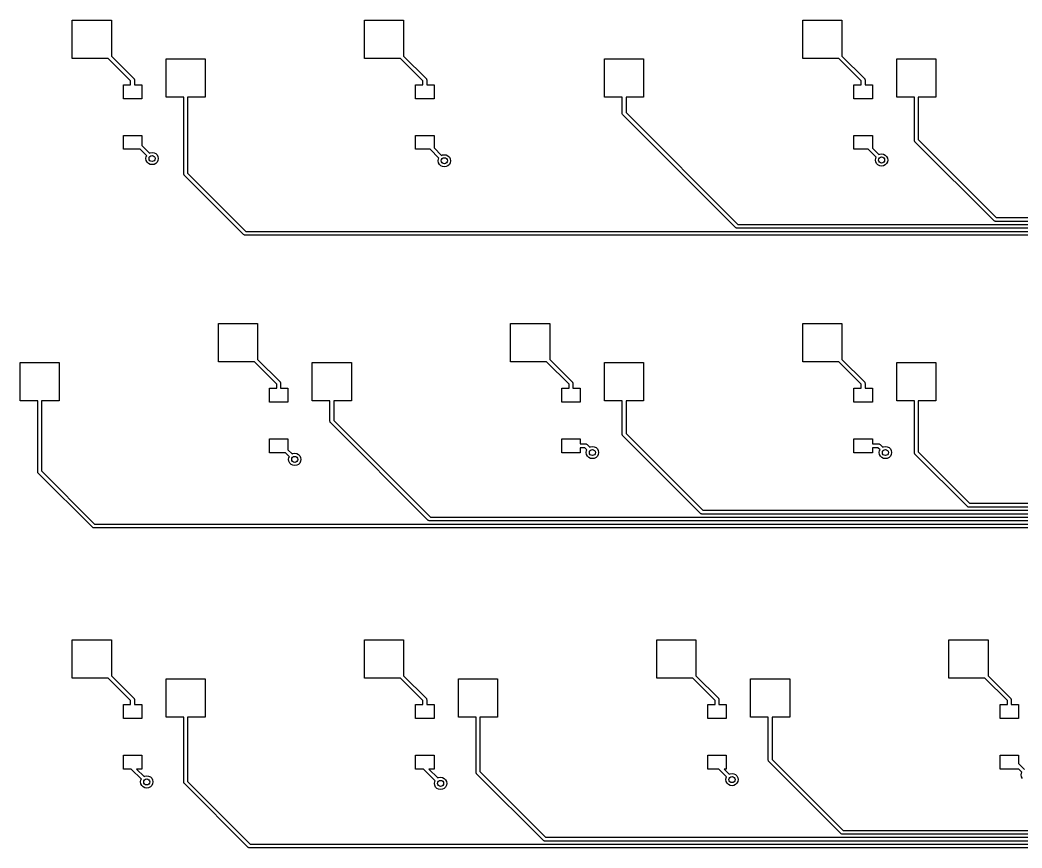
# Model space of a CAD drawing. Extents: x -27 to 355, y -108 to 35.
# Drawn here: x 163.1 to 228.4, y -47.7 to 6.3 of the extents above; entities that cross this region are included whole.
import ezdxf

# ---------------------------------------------------------------- set-up
doc = ezdxf.new("R2010")
doc.units = 0
doc.layers.add('BLACK', color=7, linetype='CONTINUOUS')

msp = doc.modelspace()

# ---------------------------------------------------------------- linework, layer by layer
at = {"layer": 'BLACK', "linetype": 'CONTINUOUS'}
for p, q in [((166.492, 3.83), (166.492, 6.33)), ((166.492, 6.33), (169.042, 6.33)), ((169.042, 6.33), (169.042, 3.98178)), ((185.542, 3.83), (185.542, 6.33)), ((185.542, 6.33), (188.092, 6.33)), ((188.092, 6.33), (188.092, 3.98178)), ((214.117, 3.83), (214.117, 6.33)), ((214.117, 6.33), (216.667, 6.33)), ((216.667, 6.33), (216.667, 3.98178)), ((169.042, 3.98178), (170.513, 2.51039)), ((188.092, 3.98178), (189.563, 2.51039)), ((216.667, 3.98178), (218.138, 2.51039)), ((168.84, 3.83), (166.492, 3.83)), ((170.3, 2.37022), (168.84, 3.83)), ((172.615, 1.29), (172.615, 3.79)), ((172.615, 3.79), (175.165, 3.79)), ((175.165, 3.79), (175.165, 1.29)), ((187.89, 3.83), (185.542, 3.83)), ((189.35, 2.37022), (187.89, 3.83)), ((201.19, 1.29), (201.19, 3.79)), ((201.19, 3.79), (203.74, 3.79)), ((203.74, 3.79), (203.74, 1.29)), ((216.465, 3.83), (214.117, 3.83)), ((217.925, 2.37022), (216.465, 3.83)), ((220.24, 1.29), (220.24, 3.79)), ((220.24, 3.79), (222.79, 3.79)), ((222.79, 3.79), (222.79, 1.29)), ((169.825, 1.2), (169.825, 2.1)), ((169.825, 2.1), (170.3, 2.1)), ((170.3, 2.1), (170.3, 2.37022)), ((170.513, 2.51039), (170.527, 2.49255)), ((170.527, 2.49255), (170.53, 2.48953)), ((170.53, 2.48953), (170.531, 2.48683)), ((170.531, 2.48683), (170.535, 2.48164)), ((170.535, 2.48164), (170.541, 2.45154)), ((170.541, 2.45154), (170.55, 2.422)), ((170.55, 2.422), (170.55, 2.1)), ((170.55, 2.1), (171.025, 2.1)), ((171.025, 2.1), (171.025, 1.2)), ((188.875, 1.2), (188.875, 2.1)), ((188.875, 2.1), (189.35, 2.1)), ((189.35, 2.1), (189.35, 2.37022)), ((189.563, 2.51039), (189.577, 2.49255)), ((189.577, 2.49255), (189.58, 2.48953)), ((189.58, 2.48953), (189.581, 2.48683)), ((189.581, 2.48683), (189.585, 2.48164)), ((189.585, 2.48164), (189.591, 2.45154)), ((189.591, 2.45154), (189.6, 2.422)), ((189.6, 2.422), (189.6, 2.1)), ((189.6, 2.1), (190.075, 2.1)), ((190.075, 2.1), (190.075, 1.2)), ((217.45, 1.2), (217.45, 2.1)), ((217.45, 2.1), (217.925, 2.1)), ((217.925, 2.1), (217.925, 2.37022)), ((218.138, 2.51039), (218.152, 2.49255)), ((218.152, 2.49255), (218.155, 2.48953)), ((218.155, 2.48953), (218.156, 2.48683)), ((218.156, 2.48683), (218.16, 2.48164)), ((218.16, 2.48164), (218.166, 2.45154)), ((218.166, 2.45154), (218.175, 2.422)), ((218.175, 2.422), (218.175, 2.1)), ((218.175, 2.1), (218.65, 2.1)), ((218.65, 2.1), (218.65, 1.2)), ((171.025, 1.2), (169.825, 1.2)), ((173.765, 1.29), (172.615, 1.29)), ((173.765, -3.71548), (173.765, 1.29)), ((175.165, 1.29), (174.015, 1.29)), ((174.015, 1.29), (174.015, -3.6637)), ((190.075, 1.2), (188.875, 1.2)), ((202.34, 1.29), (201.19, 1.29)), ((202.34, 0.23791), (202.34, 1.29)), ((203.74, 1.29), (202.59, 1.29)), ((202.59, 1.29), (202.59, 0.28969)), ((218.65, 1.2), (217.45, 1.2)), ((221.39, 1.29), (220.24, 1.29)), ((221.39, -1.515), (221.39, 1.29)), ((222.79, 1.29), (221.64, 1.29)), ((221.64, 1.29), (221.64, -1.46322)), ((202.349, 0.20836), (202.34, 0.23791)), ((202.355, 0.17827), (202.349, 0.20836)), ((202.359, 0.17308), (202.355, 0.17827)), ((202.36, 0.17038), (202.359, 0.17308)), ((202.363, 0.16736), (202.36, 0.17038)), ((202.377, 0.14952), (202.363, 0.16736)), ((209.74, -7.21435), (202.377, 0.14952)), ((202.59, 0.28969), (209.881, -7.00096)), ((169.825, -2.1), (169.825, -1.2)), ((169.825, -1.2), (171.025, -1.2)), ((171.025, -1.2), (171.025, -1.84822)), ((188.875, -2.1), (188.875, -1.2)), ((188.875, -1.2), (190.075, -1.2)), ((190.075, -1.2), (190.075, -1.99822)), ((217.45, -2.1), (217.45, -1.2)), ((217.45, -1.2), (218.65, -1.2)), ((218.65, -1.2), (218.65, -2.02322)), ((171.025, -1.84822), (171.523, -2.34659)), ((221.399, -1.54455), (221.39, -1.515)), ((221.405, -1.57464), (221.399, -1.54455)), ((221.409, -1.57983), (221.405, -1.57464)), ((221.41, -1.58253), (221.409, -1.57983)), ((221.413, -1.58555), (221.41, -1.58253)), ((221.427, -1.60339), (221.413, -1.58555)), ((226.588, -6.76483), (221.427, -1.60339)), ((221.64, -1.46322), (226.728, -6.55144)), ((170.923, -2.1), (169.825, -2.1)), ((171.347, -2.52337), (170.923, -2.1)), ((171.3, -2.7), (171.32, -2.57639)), ((171.32, -2.57639), (171.347, -2.52337)), ((171.523, -2.34659), (171.576, -2.31958)), ((171.576, -2.31958), (171.7, -2.3)), ((171.7, -2.3), (171.824, -2.31958)), ((171.824, -2.31958), (171.935, -2.37639)), ((171.935, -2.37639), (172.024, -2.46489)), ((172.024, -2.46489), (172.08, -2.57639)), ((172.08, -2.57639), (172.1, -2.7)), ((189.823, -2.1), (188.875, -2.1)), ((190.397, -2.67337), (189.823, -2.1)), ((190.075, -1.99822), (190.573, -2.49659)), ((190.573, -2.49659), (190.626, -2.46958)), ((190.626, -2.46958), (190.75, -2.45)), ((190.75, -2.45), (190.874, -2.46958)), ((190.874, -2.46958), (190.985, -2.52639)), ((190.985, -2.52639), (191.074, -2.61489)), ((218.373, -2.1), (217.45, -2.1)), ((218.897, -2.62337), (218.373, -2.1)), ((218.65, -2.02322), (219.073, -2.44659)), ((219.073, -2.44659), (219.126, -2.41958)), ((219.126, -2.41958), (219.25, -2.4)), ((219.25, -2.4), (219.374, -2.41958)), ((219.374, -2.41958), (219.485, -2.47639)), ((219.485, -2.47639), (219.574, -2.56489)), ((219.574, -2.56489), (219.63, -2.67639)), ((171.32, -2.82361), (171.3, -2.7)), ((171.376, -2.93511), (171.32, -2.82361)), ((171.465, -3.02361), (171.376, -2.93511)), ((171.576, -3.08042), (171.465, -3.02361)), ((171.7, -3.1), (171.576, -3.08042)), ((171.824, -3.08042), (171.7, -3.1)), ((171.935, -3.02361), (171.824, -3.08042)), ((172.024, -2.93511), (171.935, -3.02361)), ((172.08, -2.82361), (172.024, -2.93511)), ((172.1, -2.7), (172.08, -2.82361)), ((190.35, -2.85), (190.37, -2.72639)), ((190.37, -2.97361), (190.35, -2.85)), ((190.37, -2.72639), (190.397, -2.67337)), ((190.426, -3.08511), (190.37, -2.97361)), ((190.515, -3.17361), (190.426, -3.08511)), ((190.626, -3.23042), (190.515, -3.17361)), ((190.75, -3.25), (190.626, -3.23042)), ((190.874, -3.23042), (190.75, -3.25)), ((190.985, -3.17361), (190.874, -3.23042)), ((191.074, -3.08511), (190.985, -3.17361)), ((191.074, -2.61489), (191.13, -2.72639)), ((191.13, -2.97361), (191.074, -3.08511)), ((191.13, -2.72639), (191.15, -2.85)), ((191.15, -2.85), (191.13, -2.97361)), ((218.85, -2.8), (218.87, -2.67639)), ((218.87, -2.92361), (218.85, -2.8)), ((218.87, -2.67639), (218.897, -2.62337)), ((218.926, -3.03511), (218.87, -2.92361)), ((219.015, -3.12361), (218.926, -3.03511)), ((219.126, -3.18042), (219.015, -3.12361)), ((219.25, -3.2), (219.126, -3.18042)), ((219.374, -3.18042), (219.25, -3.2)), ((219.485, -3.12361), (219.374, -3.18042)), ((219.574, -3.03511), (219.485, -3.12361)), ((219.63, -2.92361), (219.574, -3.03511)), ((219.63, -2.67639), (219.65, -2.8)), ((219.65, -2.8), (219.63, -2.92361)), ((173.774, -3.74503), (173.765, -3.71548)), ((173.78, -3.77512), (173.774, -3.74503)), ((173.784, -3.78031), (173.78, -3.77512)), ((173.785, -3.78301), (173.784, -3.78031)), ((173.788, -3.78603), (173.785, -3.78301)), ((173.802, -3.80387), (173.788, -3.78603)), ((177.662, -7.66387), (173.802, -3.80387)), ((174.015, -3.6637), (177.802, -7.45048)), ((209.881, -7.00096), (341.073, -7.00096)), ((226.615, -6.77959), (226.588, -6.76483)), ((226.641, -6.79629), (226.615, -6.77959)), ((226.647, -6.79722), (226.641, -6.79629)), ((226.65, -6.79857), (226.647, -6.79722)), ((226.654, -6.79824), (226.65, -6.79857)), ((226.676, -6.80144), (226.654, -6.79824)), ((340.938, -6.80144), (226.676, -6.80144)), ((226.728, -6.55144), (340.887, -6.55144)), ((177.689, -7.67863), (177.662, -7.66387)), ((177.714, -7.69533), (177.689, -7.67863)), ((177.721, -7.69626), (177.714, -7.69533)), ((177.723, -7.69761), (177.721, -7.69626)), ((177.728, -7.69728), (177.723, -7.69761)), ((177.75, -7.70048), (177.728, -7.69728)), ((341.311, -7.70048), (177.75, -7.70048)), ((177.802, -7.45048), (341.259, -7.45048)), ((209.767, -7.22911), (209.74, -7.21435)), ((209.793, -7.24581), (209.767, -7.22911)), ((209.8, -7.24674), (209.793, -7.24581)), ((209.802, -7.24809), (209.8, -7.24674)), ((209.807, -7.24776), (209.802, -7.24809)), ((209.829, -7.25096), (209.807, -7.24776)), ((341.124, -7.25096), (209.829, -7.25096)), ((176.017, -15.955), (176.017, -13.455)), ((176.017, -13.455), (178.567, -13.455)), ((178.567, -13.455), (178.567, -15.8032)), ((195.067, -15.955), (195.067, -13.455)), ((195.067, -13.455), (197.617, -13.455)), ((197.617, -13.455), (197.617, -15.8032)), ((214.117, -15.955), (214.117, -13.455)), ((214.117, -13.455), (216.667, -13.455)), ((216.667, -13.455), (216.667, -15.8032)), ((163.09, -18.495), (163.09, -15.995)), ((163.09, -15.995), (165.64, -15.995)), ((165.64, -15.995), (165.64, -18.495)), ((178.365, -15.955), (176.017, -15.955)), ((179.825, -17.4148), (178.365, -15.955)), ((178.567, -15.8032), (180.038, -17.2746)), ((182.14, -18.495), (182.14, -15.995)), ((182.14, -15.995), (184.69, -15.995)), ((184.69, -15.995), (184.69, -18.495)), ((197.415, -15.955), (195.067, -15.955)), ((198.875, -17.4148), (197.415, -15.955)), ((197.617, -15.8032), (199.088, -17.2746)), ((201.19, -18.495), (201.19, -15.995)), ((201.19, -15.995), (203.74, -15.995)), ((203.74, -15.995), (203.74, -18.495)), ((216.465, -15.955), (214.117, -15.955)), ((217.925, -17.4148), (216.465, -15.955)), ((216.667, -15.8032), (218.138, -17.2746)), ((220.24, -18.495), (220.24, -15.995)), ((220.24, -15.995), (222.79, -15.995)), ((222.79, -15.995), (222.79, -18.495)), ((179.825, -17.685), (179.825, -17.4148)), ((180.038, -17.2746), (180.052, -17.2924)), ((180.052, -17.2924), (180.055, -17.2955)), ((180.055, -17.2955), (180.056, -17.2982)), ((180.056, -17.2982), (180.06, -17.3034)), ((180.06, -17.3034), (180.066, -17.3335)), ((180.066, -17.3335), (180.075, -17.363)), ((180.075, -17.363), (180.075, -17.685)), ((198.875, -17.685), (198.875, -17.4148)), ((199.088, -17.2746), (199.102, -17.2924)), ((199.102, -17.2924), (199.105, -17.2955)), ((199.105, -17.2955), (199.106, -17.2982)), ((199.106, -17.2982), (199.11, -17.3034)), ((199.11, -17.3034), (199.116, -17.3335)), ((199.116, -17.3335), (199.125, -17.363)), ((199.125, -17.363), (199.125, -17.685)), ((217.925, -17.685), (217.925, -17.4148)), ((218.138, -17.2746), (218.152, -17.2924)), ((218.152, -17.2924), (218.155, -17.2955)), ((218.155, -17.2955), (218.156, -17.2982)), ((218.156, -17.2982), (218.16, -17.3034)), ((218.16, -17.3034), (218.166, -17.3335)), ((218.166, -17.3335), (218.175, -17.363)), ((218.175, -17.363), (218.175, -17.685)), ((179.35, -18.585), (179.35, -17.685)), ((179.35, -17.685), (179.825, -17.685)), ((180.075, -17.685), (180.55, -17.685)), ((180.55, -17.685), (180.55, -18.585)), ((198.4, -18.585), (198.4, -17.685)), ((198.4, -17.685), (198.875, -17.685)), ((199.125, -17.685), (199.6, -17.685)), ((199.6, -17.685), (199.6, -18.585)), ((217.45, -18.585), (217.45, -17.685)), ((217.45, -17.685), (217.925, -17.685)), ((218.175, -17.685), (218.65, -17.685)), ((218.65, -17.685), (218.65, -18.585)), ((164.24, -18.495), (163.09, -18.495)), ((164.24, -23.1255), (164.24, -18.495)), ((165.64, -18.495), (164.49, -18.495)), ((164.49, -18.495), (164.49, -23.0737)), ((180.55, -18.585), (179.35, -18.585)), ((183.29, -18.495), (182.14, -18.495)), ((183.29, -19.8375), (183.29, -18.495)), ((184.69, -18.495), (183.54, -18.495)), ((183.54, -18.495), (183.54, -19.7857)), ((199.6, -18.585), (198.4, -18.585)), ((202.34, -18.495), (201.19, -18.495)), ((202.34, -20.6875), (202.34, -18.495)), ((203.74, -18.495), (202.59, -18.495)), ((202.59, -18.495), (202.59, -20.6357)), ((218.65, -18.585), (217.45, -18.585)), ((221.39, -18.495), (220.24, -18.495)), ((221.39, -21.8875), (221.39, -18.495)), ((222.79, -18.495), (221.64, -18.495)), ((221.64, -18.495), (221.64, -21.8357)), ((183.299, -19.867), (183.29, -19.8375)), ((183.305, -19.8971), (183.299, -19.867)), ((183.309, -19.9023), (183.305, -19.8971)), ((183.31, -19.905), (183.309, -19.9023)), ((183.313, -19.9081), (183.31, -19.905)), ((183.327, -19.9259), (183.313, -19.9081)), ((189.7, -26.2993), (183.327, -19.9259)), ((183.54, -19.7857), (189.84, -26.086)), ((202.349, -20.717), (202.34, -20.6875)), ((202.355, -20.7471), (202.349, -20.717)), ((202.359, -20.7523), (202.355, -20.7471)), ((202.36, -20.755), (202.359, -20.7523)), ((202.363, -20.7581), (202.36, -20.755)), ((202.377, -20.7759), (202.363, -20.7581)), ((207.451, -25.8498), (202.377, -20.7759)), ((202.59, -20.6357), (207.591, -25.6364)), ((179.35, -21.885), (179.35, -20.985)), ((179.35, -20.985), (180.55, -20.985)), ((180.55, -20.985), (180.55, -21.6957)), ((198.4, -21.885), (198.4, -20.985)), ((198.4, -20.985), (199.6, -20.985)), ((199.6, -20.985), (199.6, -21.31)), ((199.6, -21.31), (199.962, -21.31)), ((199.962, -21.31), (199.985, -21.3132)), ((199.985, -21.3132), (199.989, -21.3129)), ((199.989, -21.3129), (199.992, -21.3142)), ((199.992, -21.3142), (199.998, -21.3151)), ((199.998, -21.3151), (200.024, -21.3318)), ((200.024, -21.3318), (200.051, -21.3466)), ((200.051, -21.3466), (200.223, -21.5191)), ((200.223, -21.5191), (200.276, -21.4921)), ((200.276, -21.4921), (200.4, -21.4725)), ((200.4, -21.4725), (200.524, -21.4921)), ((200.524, -21.4921), (200.635, -21.5489)), ((200.635, -21.5489), (200.724, -21.6374)), ((217.45, -21.885), (217.45, -20.985)), ((217.45, -20.985), (218.65, -20.985)), ((218.65, -20.985), (218.65, -21.31)), ((218.65, -21.31), (219.062, -21.31)), ((219.062, -21.31), (219.085, -21.3132)), ((219.085, -21.3132), (219.089, -21.3129)), ((219.089, -21.3129), (219.092, -21.3142)), ((219.092, -21.3142), (219.098, -21.3151)), ((219.098, -21.3151), (219.124, -21.3318)), ((219.124, -21.3318), (219.151, -21.3466)), ((219.151, -21.3466), (219.323, -21.5191)), ((219.323, -21.5191), (219.376, -21.4921)), ((219.376, -21.4921), (219.5, -21.4725)), ((219.5, -21.4725), (219.624, -21.4921)), ((219.624, -21.4921), (219.735, -21.5489)), ((219.735, -21.5489), (219.824, -21.6374)), ((180.386, -21.885), (179.35, -21.885)), ((180.647, -22.1459), (180.386, -21.885)), ((180.55, -21.6957), (180.823, -21.9691)), ((180.6, -22.3225), (180.62, -22.1989)), ((180.62, -22.1989), (180.647, -22.1459)), ((180.823, -21.9691), (180.876, -21.9421)), ((180.876, -21.9421), (181, -21.9225)), ((181, -21.9225), (181.124, -21.9421)), ((181.124, -21.9421), (181.235, -21.9989)), ((181.235, -21.9989), (181.324, -22.0874)), ((181.324, -22.0874), (181.38, -22.1989)), ((181.38, -22.1989), (181.4, -22.3225)), ((199.6, -21.885), (198.4, -21.885)), ((199.911, -21.56), (199.6, -21.56)), ((199.6, -21.56), (199.6, -21.885)), ((200.047, -21.6959), (199.911, -21.56)), ((200, -21.8725), (200.02, -21.7489)), ((200.02, -21.9961), (200, -21.8725)), ((200.02, -21.7489), (200.047, -21.6959)), ((200.076, -22.1076), (200.02, -21.9961)), ((200.165, -22.1961), (200.076, -22.1076)), ((200.276, -22.2529), (200.165, -22.1961)), ((200.635, -22.1961), (200.524, -22.2529)), ((200.724, -22.1076), (200.635, -22.1961)), ((200.724, -21.6374), (200.78, -21.7489)), ((200.78, -21.9961), (200.724, -22.1076)), ((200.78, -21.7489), (200.8, -21.8725)), ((200.8, -21.8725), (200.78, -21.9961)), ((218.65, -21.885), (217.45, -21.885)), ((219.011, -21.56), (218.65, -21.56)), ((218.65, -21.56), (218.65, -21.885)), ((219.147, -21.6959), (219.011, -21.56)), ((219.1, -21.8725), (219.12, -21.7489)), ((219.12, -21.9961), (219.1, -21.8725)), ((219.12, -21.7489), (219.147, -21.6959)), ((219.176, -22.1076), (219.12, -21.9961)), ((219.265, -22.1961), (219.176, -22.1076)), ((219.376, -22.2529), (219.265, -22.1961)), ((219.735, -22.1961), (219.624, -22.2529)), ((219.824, -22.1076), (219.735, -22.1961)), ((219.824, -21.6374), (219.88, -21.7489)), ((219.88, -21.9961), (219.824, -22.1076)), ((219.88, -21.7489), (219.9, -21.8725)), ((219.9, -21.8725), (219.88, -21.9961)), ((221.399, -21.917), (221.39, -21.8875)), ((221.405, -21.9471), (221.399, -21.917)), ((221.409, -21.9523), (221.405, -21.9471)), ((221.41, -21.955), (221.409, -21.9523)), ((221.413, -21.9581), (221.41, -21.955)), ((221.427, -21.9759), (221.413, -21.9581)), ((224.851, -25.4003), (221.427, -21.9759)), ((221.64, -21.8357), (224.991, -25.1869)), ((180.62, -22.4461), (180.6, -22.3225)), ((180.676, -22.5576), (180.62, -22.4461)), ((180.765, -22.6461), (180.676, -22.5576)), ((180.876, -22.7029), (180.765, -22.6461)), ((181, -22.7225), (180.876, -22.7029)), ((181.124, -22.7029), (181, -22.7225)), ((181.235, -22.6461), (181.124, -22.7029)), ((181.324, -22.5576), (181.235, -22.6461)), ((181.38, -22.4461), (181.324, -22.5576)), ((181.4, -22.3225), (181.38, -22.4461)), ((200.4, -22.2725), (200.276, -22.2529)), ((200.524, -22.2529), (200.4, -22.2725)), ((219.5, -22.2725), (219.376, -22.2529)), ((219.624, -22.2529), (219.5, -22.2725)), ((164.249, -23.155), (164.24, -23.1255)), ((164.255, -23.1851), (164.249, -23.155)), ((164.259, -23.1903), (164.255, -23.1851)), ((164.26, -23.193), (164.259, -23.1903)), ((164.263, -23.196), (164.26, -23.193)), ((164.277, -23.2139), (164.263, -23.196)), ((167.812, -26.7489), (164.277, -23.2139)), ((164.49, -23.0737), (167.952, -26.5355)), ((224.878, -25.4151), (224.851, -25.4003)), ((224.904, -25.4318), (224.878, -25.4151)), ((224.91, -25.4327), (224.904, -25.4318)), ((224.913, -25.4341), (224.91, -25.4327)), ((224.917, -25.4337), (224.913, -25.4341)), ((224.939, -25.4369), (224.917, -25.4337)), ((242.153, -25.4369), (224.939, -25.4369)), ((224.991, -25.1869), (242.102, -25.1869)), ((189.84, -26.086), (242.474, -26.086)), ((207.478, -25.8646), (207.451, -25.8498)), ((207.503, -25.8813), (207.478, -25.8646)), ((207.51, -25.8822), (207.503, -25.8813)), ((207.512, -25.8836), (207.51, -25.8822)), ((207.517, -25.8832), (207.512, -25.8836)), ((207.539, -25.8864), (207.517, -25.8832)), ((242.34, -25.8864), (207.539, -25.8864)), ((207.591, -25.6364), (242.288, -25.6364)), ((167.839, -26.7636), (167.812, -26.7489)), ((167.864, -26.7803), (167.839, -26.7636)), ((167.952, -26.5355), (242.66, -26.5355)), ((189.727, -26.3141), (189.7, -26.2993)), ((189.753, -26.3308), (189.727, -26.3141)), ((189.759, -26.3317), (189.753, -26.3308)), ((189.762, -26.3331), (189.759, -26.3317)), ((189.766, -26.3328), (189.762, -26.3331)), ((189.788, -26.336), (189.766, -26.3328)), ((242.526, -26.336), (189.788, -26.336)), ((167.871, -26.7813), (167.864, -26.7803)), ((167.873, -26.7826), (167.871, -26.7813)), ((167.878, -26.7823), (167.873, -26.7826)), ((167.9, -26.7855), (167.878, -26.7823)), ((242.712, -26.7855), (167.9, -26.7855)), ((166.492, -36.5833), (166.492, -34.0833)), ((166.492, -34.0833), (169.042, -34.0833)), ((169.042, -34.0833), (169.042, -36.4315)), ((185.542, -36.5833), (185.542, -34.0833)), ((185.542, -34.0833), (188.092, -34.0833)), ((188.092, -34.0833), (188.092, -36.4315)), ((204.592, -36.5833), (204.592, -34.0833)), ((204.592, -34.0833), (207.142, -34.0833)), ((207.142, -34.0833), (207.142, -36.4315)), ((223.642, -36.5833), (223.642, -34.0833)), ((223.642, -34.0833), (226.192, -34.0833)), ((226.192, -34.0833), (226.192, -36.4315)), ((169.042, -36.4315), (170.513, -37.9029)), ((188.092, -36.4315), (189.563, -37.9029)), ((207.142, -36.4315), (208.613, -37.9029)), ((226.192, -36.4315), (227.663, -37.9029)), ((168.84, -36.5833), (166.492, -36.5833)), ((170.3, -38.0431), (168.84, -36.5833)), ((172.615, -39.1233), (172.615, -36.6233)), ((172.615, -36.6233), (175.165, -36.6233)), ((175.165, -36.6233), (175.165, -39.1233)), ((187.89, -36.5833), (185.542, -36.5833)), ((189.35, -38.0431), (187.89, -36.5833)), ((191.665, -39.1233), (191.665, -36.6233)), ((191.665, -36.6233), (194.215, -36.6233)), ((194.215, -36.6233), (194.215, -39.1233)), ((206.94, -36.5833), (204.592, -36.5833)), ((208.4, -38.0431), (206.94, -36.5833)), ((210.715, -39.1233), (210.715, -36.6233)), ((210.715, -36.6233), (213.265, -36.6233)), ((213.265, -36.6233), (213.265, -39.1233)), ((225.99, -36.5833), (223.642, -36.5833)), ((227.45, -38.0431), (225.99, -36.5833)), ((169.825, -39.2133), (169.825, -38.3133)), ((169.825, -38.3133), (170.3, -38.3133)), ((170.3, -38.3133), (170.3, -38.0431)), ((170.513, -37.9029), (170.527, -37.9207)), ((170.527, -37.9207), (170.53, -37.9238)), ((170.53, -37.9238), (170.531, -37.9265)), ((170.531, -37.9265), (170.535, -37.9317)), ((170.535, -37.9317), (170.541, -37.9618)), ((170.541, -37.9618), (170.55, -37.9913)), ((170.55, -37.9913), (170.55, -38.3133)), ((170.55, -38.3133), (171.025, -38.3133)), ((171.025, -38.3133), (171.025, -39.2133)), ((188.875, -39.2133), (188.875, -38.3133)), ((188.875, -38.3133), (189.35, -38.3133)), ((189.35, -38.3133), (189.35, -38.0431)), ((189.563, -37.9029), (189.577, -37.9207)), ((189.577, -37.9207), (189.58, -37.9238)), ((189.58, -37.9238), (189.581, -37.9265)), ((189.581, -37.9265), (189.585, -37.9317)), ((189.585, -37.9317), (189.591, -37.9618)), ((189.591, -37.9618), (189.6, -37.9913)), ((189.6, -37.9913), (189.6, -38.3133)), ((189.6, -38.3133), (190.075, -38.3133)), ((190.075, -38.3133), (190.075, -39.2133)), ((207.925, -39.2133), (207.925, -38.3133)), ((207.925, -38.3133), (208.4, -38.3133)), ((208.4, -38.3133), (208.4, -38.0431)), ((208.613, -37.9029), (208.627, -37.9207)), ((208.627, -37.9207), (208.63, -37.9238)), ((208.63, -37.9238), (208.631, -37.9265)), ((208.631, -37.9265), (208.635, -37.9317)), ((208.635, -37.9317), (208.641, -37.9618)), ((208.641, -37.9618), (208.65, -37.9913)), ((208.65, -37.9913), (208.65, -38.3133)), ((208.65, -38.3133), (209.125, -38.3133)), ((209.125, -38.3133), (209.125, -39.2133)), ((226.975, -39.2133), (226.975, -38.3133)), ((226.975, -38.3133), (227.45, -38.3133)), ((227.45, -38.3133), (227.45, -38.0431)), ((227.663, -37.9029), (227.677, -37.9207)), ((227.677, -37.9207), (227.68, -37.9238)), ((227.68, -37.9238), (227.681, -37.9265)), ((227.681, -37.9265), (227.685, -37.9317)), ((227.685, -37.9317), (227.691, -37.9618)), ((227.691, -37.9618), (227.7, -37.9913)), ((227.7, -37.9913), (227.7, -38.3133)), ((227.7, -38.3133), (228.175, -38.3133)), ((228.175, -38.3133), (228.175, -39.2133)), ((173.765, -39.1233), (172.615, -39.1233)), ((173.765, -43.3788), (173.765, -39.1233)), ((175.165, -39.1233), (174.015, -39.1233)), ((174.015, -39.1233), (174.015, -43.327)), ((192.815, -39.1233), (191.665, -39.1233)), ((192.815, -42.7293), (192.815, -39.1233)), ((194.215, -39.1233), (193.065, -39.1233)), ((193.065, -39.1233), (193.065, -42.6775)), ((211.865, -39.1233), (210.715, -39.1233)), ((211.865, -41.9408), (211.865, -39.1233)), ((213.265, -39.1233), (212.115, -39.1233)), ((212.115, -39.1233), (212.115, -41.889)), ((171.025, -39.2133), (169.825, -39.2133)), ((190.075, -39.2133), (188.875, -39.2133)), ((209.125, -39.2133), (207.925, -39.2133)), ((228.175, -39.2133), (226.975, -39.2133)), ((169.825, -42.5133), (169.825, -41.6133)), ((169.825, -41.6133), (171.025, -41.6133)), ((171.025, -41.6133), (171.025, -42.5133)), ((188.875, -42.5133), (188.875, -41.6133)), ((188.875, -41.6133), (190.075, -41.6133)), ((190.075, -41.6133), (190.075, -42.5133)), ((207.925, -42.5133), (207.925, -41.6133)), ((207.925, -41.6133), (209.125, -41.6133)), ((209.125, -41.6133), (209.125, -42.5133)), ((226.975, -42.5133), (226.975, -41.6133)), ((226.975, -41.6133), (228.175, -41.6133)), ((228.175, -41.6133), (228.175, -42.149)), ((211.874, -41.9703), (211.865, -41.9408)), ((211.88, -42.0004), (211.874, -41.9703)), ((211.884, -42.0056), (211.88, -42.0004)), ((211.885, -42.0083), (211.884, -42.0056)), ((211.888, -42.0114), (211.885, -42.0083)), ((211.902, -42.0292), (211.888, -42.0114)), ((216.598, -46.7257), (211.902, -42.0292)), ((212.115, -41.889), (216.738, -46.5123)), ((228.175, -42.149), (228.573, -42.5474)), ((170.336, -42.5133), (169.825, -42.5133)), ((170.337, -42.5142), (170.336, -42.5133)), ((170.997, -43.1742), (170.337, -42.5142)), ((171.025, -42.5133), (170.689, -42.5133)), ((170.689, -42.5133), (171.173, -42.9974)), ((171.173, -42.9974), (171.226, -42.9704)), ((171.226, -42.9704), (171.35, -42.9508)), ((171.35, -42.9508), (171.474, -42.9704)), ((171.474, -42.9704), (171.585, -43.0272)), ((171.585, -43.0272), (171.674, -43.1157)), ((189.386, -42.5133), (188.875, -42.5133)), ((189.387, -42.5142), (189.386, -42.5133)), ((190.147, -43.2742), (189.387, -42.5142)), ((190.075, -42.5133), (189.739, -42.5133)), ((189.739, -42.5133), (190.323, -43.0974)), ((190.323, -43.0974), (190.376, -43.0704)), ((190.376, -43.0704), (190.5, -43.0508)), ((190.5, -43.0508), (190.624, -43.0704)), ((190.624, -43.0704), (190.735, -43.1272)), ((192.824, -42.7588), (192.815, -42.7293)), ((192.83, -42.7889), (192.824, -42.7588)), ((192.834, -42.7941), (192.83, -42.7889)), ((192.835, -42.7968), (192.834, -42.7941)), ((192.838, -42.7998), (192.835, -42.7968)), ((192.852, -42.8176), (192.838, -42.7998)), ((197.209, -47.1752), (192.852, -42.8176)), ((193.065, -42.6775), (197.349, -46.9619)), ((208.636, -42.5133), (207.925, -42.5133)), ((209.147, -43.0242), (208.636, -42.5133)), ((209.125, -42.5133), (208.989, -42.5133)), ((208.989, -42.5133), (209.323, -42.8474)), ((209.1, -43.2008), (209.12, -43.0772)), ((209.12, -43.0772), (209.147, -43.0242)), ((209.323, -42.8474), (209.376, -42.8204)), ((209.376, -42.8204), (209.5, -42.8008)), ((209.5, -42.8008), (209.624, -42.8204)), ((209.624, -42.8204), (209.735, -42.8772)), ((209.735, -42.8772), (209.824, -42.9657)), ((209.824, -42.9657), (209.88, -43.0772)), ((209.88, -43.0772), (209.9, -43.2008)), ((228.175, -42.5133), (226.975, -42.5133)), ((228.397, -42.7242), (228.175, -42.5026)), ((228.175, -42.5026), (228.175, -42.5133)), ((228.35, -42.9008), (228.37, -42.7772)), ((228.37, -43.0244), (228.35, -42.9008)), ((228.37, -42.7772), (228.397, -42.7242)), ((228.426, -43.1359), (228.37, -43.0244)), ((170.95, -43.3508), (170.97, -43.2272)), ((170.97, -43.4744), (170.95, -43.3508)), ((170.97, -43.2272), (170.997, -43.1742)), ((171.026, -43.5859), (170.97, -43.4744)), ((171.115, -43.6744), (171.026, -43.5859)), ((171.226, -43.7312), (171.115, -43.6744)), ((171.35, -43.7508), (171.226, -43.7312)), ((171.474, -43.7312), (171.35, -43.7508)), ((171.585, -43.6744), (171.474, -43.7312)), ((171.674, -43.5859), (171.585, -43.6744)), ((171.674, -43.1157), (171.73, -43.2272)), ((171.73, -43.4744), (171.674, -43.5859)), ((171.73, -43.2272), (171.75, -43.3508)), ((171.75, -43.3508), (171.73, -43.4744)), ((173.774, -43.4083), (173.765, -43.3788)), ((173.78, -43.4384), (173.774, -43.4083)), ((173.784, -43.4436), (173.78, -43.4384)), ((173.785, -43.4463), (173.784, -43.4436)), ((173.788, -43.4493), (173.785, -43.4463)), ((173.802, -43.4672), (173.788, -43.4493)), ((177.959, -47.6248), (173.802, -43.4672)), ((174.015, -43.327), (178.099, -47.4114)), ((190.1, -43.4508), (190.12, -43.3272)), ((190.12, -43.5744), (190.1, -43.4508)), ((190.12, -43.3272), (190.147, -43.2742)), ((190.176, -43.6859), (190.12, -43.5744)), ((190.265, -43.7744), (190.176, -43.6859)), ((190.735, -43.1272), (190.824, -43.2157)), ((190.824, -43.6859), (190.735, -43.7744)), ((190.824, -43.2157), (190.88, -43.3272)), ((190.88, -43.5744), (190.824, -43.6859)), ((190.88, -43.3272), (190.9, -43.4508)), ((190.9, -43.4508), (190.88, -43.5744)), ((209.12, -43.3244), (209.1, -43.2008)), ((209.176, -43.4359), (209.12, -43.3244)), ((209.265, -43.5244), (209.176, -43.4359)), ((209.376, -43.5812), (209.265, -43.5244)), ((209.5, -43.6008), (209.376, -43.5812)), ((209.624, -43.5812), (209.5, -43.6008)), ((209.735, -43.5244), (209.624, -43.5812)), ((209.824, -43.4359), (209.735, -43.5244)), ((209.88, -43.3244), (209.824, -43.4359)), ((209.9, -43.2008), (209.88, -43.3244)), ((190.376, -43.8312), (190.265, -43.7744)), ((190.5, -43.8508), (190.376, -43.8312)), ((190.624, -43.8312), (190.5, -43.8508)), ((190.735, -43.7744), (190.624, -43.8312)), ((197.349, -46.9619), (342.933, -46.9619)), ((216.625, -46.7405), (216.598, -46.7257)), ((216.651, -46.7572), (216.625, -46.7405)), ((216.657, -46.7581), (216.651, -46.7572)), ((216.66, -46.7595), (216.657, -46.7581)), ((216.665, -46.7591), (216.66, -46.7595)), ((216.687, -46.7623), (216.665, -46.7591)), ((342.798, -46.7623), (216.687, -46.7623)), ((216.738, -46.5123), (342.747, -46.5123)), ((177.986, -47.6395), (177.959, -47.6248)), ((178.012, -47.6562), (177.986, -47.6395)), ((178.018, -47.6572), (178.012, -47.6562)), ((178.021, -47.6585), (178.018, -47.6572)), ((178.026, -47.6582), (178.021, -47.6585)), ((178.048, -47.6614), (178.026, -47.6582)), ((343.171, -47.6614), (178.048, -47.6614)), ((178.099, -47.4114), (343.119, -47.4114)), ((197.236, -47.19), (197.209, -47.1752)), ((197.262, -47.2067), (197.236, -47.19)), ((197.268, -47.2076), (197.262, -47.2067)), ((197.271, -47.209), (197.268, -47.2076)), ((197.276, -47.2087), (197.271, -47.209)), ((197.298, -47.2119), (197.276, -47.2087)), ((342.985, -47.2119), (197.298, -47.2119))]:
    msp.add_line(p, q, dxfattribs=at)
at = {"layer": 'BLACK'}
for centre in [(171.7, -2.7), (219.25, -2.8), (190.75, -2.85), (181, -22.3225), (200.4, -21.8725), (219.5, -21.8725), (209.5, -43.2008), (171.35, -43.3508), (190.5, -43.4508)]:
    msp.add_circle(centre, 0.2, dxfattribs=at)

doc.saveas('drawing.dxf')
